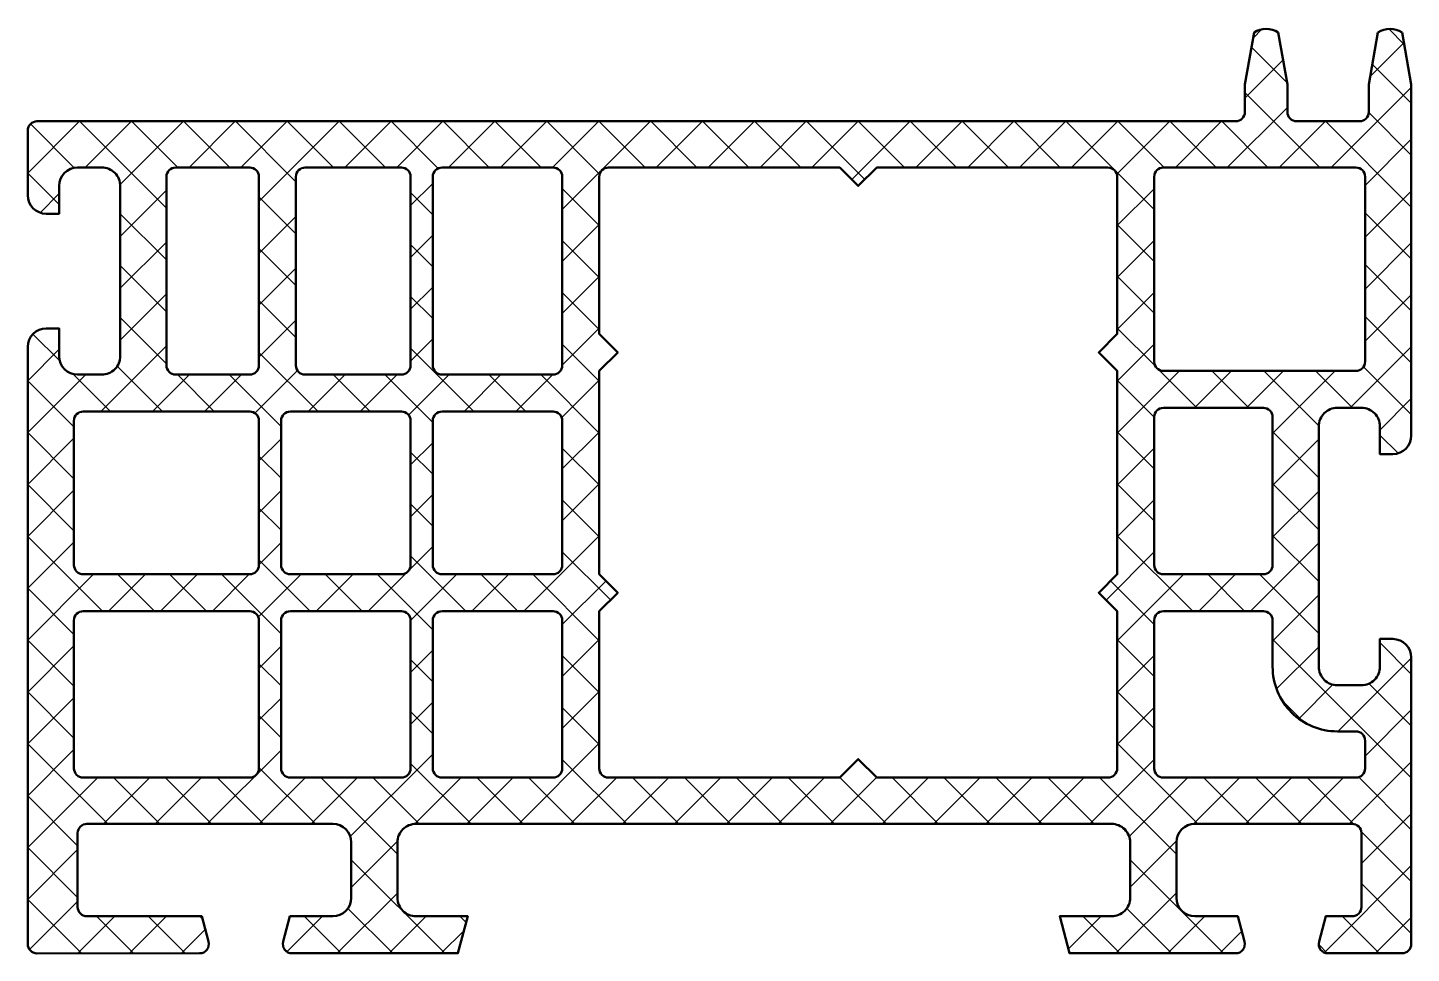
# Model space of a CAD drawing. Extents: x 0 to 74.8, y -45 to 5.1.
import ezdxf

# ---------------------------------------------------------------- set-up
doc = ezdxf.new("R2010")
doc.units = 0
for name, color, linetype, lineweight in [('0S-EPDM contour', 22, 'Continuous', 50), ('0S-EPDM hatch', 25, 'Continuous', 25), ('0S-Plastic contour', 254, 'Continuous', 50)]:
    doc.layers.add(name, color=color, linetype=linetype, lineweight=lineweight)

# ---------------------------------------------------------------- blocks, each defined once
blk = doc.blocks.new('246765__0F97EB66_CEDA_4A5B_999C_69E02D8E80EF_')
at = {"layer": '0S-EPDM hatch'}
h = blk.add_hatch(dxfattribs=at)
h.set_pattern_fill('ANSI37', color=256, scale=0.625, angle=90, style=0)
edge = h.paths.add_edge_path()
edge.add_arc((0.501, -0.501), 0.5, 90, 180)
edge.add_line((0.001, -0.501), (0.001, -4.001))
edge.add_arc((1.001, -4.001), 1, 180.00114, 269.99886)
edge.add_line((1.001, -5.001), (1.701, -5.001))
edge.add_line((1.701, -5.001), (1.701, -3.501))
edge.add_ellipse((2.701, -3.501), major_axis=(-1, 0), ratio=1, start_angle=270.0022, end_angle=359.9978, ccw=False)
edge.add_line((2.701, -2.501), (4.001, -2.501))
edge.add_ellipse((4.001, -3.501), major_axis=(-1, 0), ratio=1, start_angle=179.99928, end_angle=270.00072, ccw=False)
edge.add_line((5.001, -3.501), (5.001, -12.701))
edge.add_ellipse((4.001, -12.701), major_axis=(-1, 0), ratio=1, start_angle=89.99822, end_angle=180.00178, ccw=False)
edge.add_line((4.001, -13.701), (2.701, -13.701))
edge.add_ellipse((2.701, -12.701), major_axis=(-1, 0), ratio=1, start_angle=0.00114, end_angle=89.99886, ccw=False)
edge.add_line((1.701, -12.701), (1.701, -11.201))
edge.add_line((1.701, -11.201), (1.001, -11.201))
edge.add_arc((1.001, -12.201), 1, 90.00114, 179.99886)
edge.add_line((0.001, -12.201), (0.001, -44.501))
edge.add_arc((0.499, -44.506), 0.498, 179.42899, 269.42981)
edge.add_line((0.494, -45.004), (9.293, -45.001))
edge.add_arc((9.293, -44.501), 0.5, 270.00263, 374.99644)
edge.add_line((9.776, -44.371), (9.409, -43.001))
edge.add_line((9.409, -43.001), (3.201, -43.001))
edge.add_ellipse((3.201, -42.501), major_axis=(-0.5, 0), ratio=1, start_angle=0, end_angle=90, ccw=False)
edge.add_line((2.701, -42.501), (2.701, -38.504))
edge.add_ellipse((3.201, -38.504), major_axis=(-0.5, 0), ratio=1, start_angle=270, end_angle=360, ccw=False)
edge.add_line((3.201, -38.004), (16.493, -38.001))
edge.add_ellipse((16.493, -39.001), major_axis=(-1, 0), ratio=1, start_angle=180.00206, end_angle=269.99794, ccw=False)
edge.add_line((17.493, -39.001), (17.493, -42.001))
edge.add_ellipse((16.493, -42.001), major_axis=(-1, 0), ratio=1, start_angle=90.00206, end_angle=179.99794, ccw=False)
edge.add_line((16.493, -43.001), (14.178, -43.001))
edge.add_line((14.178, -43.001), (13.81, -44.371))
edge.add_arc((14.293, -44.501), 0.5, 165.00417, 269.99676)
edge.add_line((14.293, -45.001), (23.257, -45.001))
edge.add_line((23.257, -45.001), (23.793, -43.001))
edge.add_line((23.793, -43.001), (20.993, -43.001))
edge.add_ellipse((20.993, -42.001), major_axis=(-1, 0), ratio=1, start_angle=-0.00254, end_angle=90.00254, ccw=False)
edge.add_line((19.993, -42.001), (19.993, -39.001))
edge.add_ellipse((20.993, -39.001), major_axis=(-1, 0), ratio=1, start_angle=-90.00254, end_angle=0.00254, ccw=False)
edge.add_line((20.993, -38.001), (58.593, -38.001))
edge.add_ellipse((58.593, -39.008), major_axis=(-1.007, 0), ratio=1, start_angle=179.99778, end_angle=270.00222, ccw=False)
edge.add_line((59.601, -39.008), (59.601, -41.993))
edge.add_ellipse((58.593, -41.993), major_axis=(-1.007, 0), ratio=1, start_angle=89.99778, end_angle=180.00222, ccw=False)
edge.add_line((58.593, -43.001), (55.793, -43.001))
edge.add_line((55.793, -43.001), (56.329, -45.001))
edge.add_line((56.329, -45.001), (65.3, -45.001))
edge.add_arc((65.3, -44.501), 0.5, 270.00122, 374.99786)
edge.add_line((65.784, -44.371), (65.416, -43.001))
edge.add_line((65.416, -43.001), (63.101, -43.001))
edge.add_ellipse((63.101, -42.001), major_axis=(-1, 0), ratio=1, start_angle=0.00155, end_angle=89.99845, ccw=False)
edge.add_line((62.101, -42.001), (62.101, -39.001))
edge.add_ellipse((63.101, -39.001), major_axis=(-1, 0), ratio=1, start_angle=270.00155, end_angle=359.99845, ccw=False)
edge.add_line((63.101, -38.001), (71.601, -38.001))
edge.add_ellipse((71.601, -38.501), major_axis=(-0.5, 0), ratio=1, start_angle=179.99568, end_angle=270.00443, ccw=False)
edge.add_line((72.101, -38.501), (72.101, -42.501))
edge.add_ellipse((71.601, -42.501), major_axis=(-0.5, 0), ratio=1, start_angle=89.99163, end_angle=180.00826, ccw=False)
edge.add_line((71.601, -43.001), (70.178, -43.001))
edge.add_line((70.178, -43.001), (69.81, -44.371))
edge.add_arc((70.293, -44.501), 0.5, 165.00332, 269.99761)
edge.add_line((70.293, -45.001), (74.3, -45.001))
edge.add_arc((74.301, -44.501), 0.5, 269.9924, 360.0076)
edge.add_line((74.801, -44.501), (74.801, -29))
edge.add_arc((73.801, -29), 1, 0, 90)
edge.add_line((73.801, -28), (73.101, -28))
edge.add_line((73.101, -28), (73.101, -29.5))
edge.add_ellipse((72.101, -29.5), major_axis=(-1, 0), ratio=1, start_angle=89.99822, end_angle=180.00178, ccw=False)
edge.add_line((72.101, -30.5), (70.801, -30.5))
edge.add_ellipse((70.801, -29.5), major_axis=(-1, 0), ratio=1, start_angle=-0.00178, end_angle=90.00178, ccw=False)
edge.add_line((69.801, -29.5), (69.801, -16.5))
edge.add_ellipse((70.801, -16.5), major_axis=(-1, 0), ratio=1, start_angle=-90.00178, end_angle=0.00134, ccw=False)
edge.add_line((70.801, -15.5), (72.101, -15.5))
edge.add_ellipse((72.101, -16.5), major_axis=(-1, 0), ratio=1, start_angle=179.99928, end_angle=270.00072, ccw=False)
edge.add_line((73.101, -16.5), (73.101, -18))
edge.add_line((73.101, -18), (73.801, -18))
edge.add_arc((73.801, -17), 1, 270, 360)
edge.add_line((74.801, -17), (74.801, 1.999))
edge.add_line((74.801, 1.999), (74.305, 4.805))
edge.add_arc((73.647, 3.787), 1.213, 57.09887, 122.42155)
edge.add_line((72.997, 4.81), (72.501, 1.999))
edge.add_line((72.501, 1.999), (72.501, 0.499))
edge.add_ellipse((72.001, 0.499), major_axis=(-0.5, 0), ratio=1, start_angle=89.97193, end_angle=180.02807, ccw=False)
edge.add_line((72.001, -0.001), (68.601, -0.001))
edge.add_ellipse((68.6, 0.499), major_axis=(-0.5, 0), ratio=1, start_angle=-0.02807, end_angle=90.02807, ccw=False)
edge.add_line((68.101, 0.499), (68.101, 1.999))
edge.add_line((68.101, 1.999), (67.605, 4.805))
edge.add_arc((66.947, 3.787), 1.213, 57.09834, 122.42207)
edge.add_line((66.297, 4.81), (65.801, 1.999))
edge.add_line((65.801, 1.999), (65.801, 0.499))
edge.add_ellipse((65.301, 0.499), major_axis=(-0.5, 0), ratio=1, start_angle=89.9731, end_angle=180.0269, ccw=False)
edge.add_line((65.301, -0.001), (0.501, -0.001))
edge = h.paths.add_edge_path()
edge.add_line((12.501, -3.001), (12.501, -13.201))
edge.add_ellipse((12.001, -13.201), major_axis=(-0.5, 0), ratio=1, start_angle=90.00631, end_angle=179.99456, ccw=False)
edge.add_line((12.001, -13.701), (8.004, -13.701))
edge.add_ellipse((8.001, -13.201), major_axis=(-0.5, 0), ratio=1, start_angle=-0.00148, end_angle=90.44467, ccw=False)
edge.add_line((7.501, -13.201), (7.501, -3.001))
edge.add_ellipse((8.001, -3.001), major_axis=(-0.5, 0), ratio=1, start_angle=270, end_angle=359.99969, ccw=False)
edge.add_line((8.001, -2.501), (12.001, -2.501))
edge.add_ellipse((12.001, -3.001), major_axis=(-0.5, 0), ratio=1, start_angle=180.00631, end_angle=269.99369, ccw=False)
edge = h.paths.add_edge_path()
edge.add_ellipse((20.201, -13.201), major_axis=(-0.5, 0), ratio=1, start_angle=90, end_angle=180.0001, ccw=False)
edge.add_line((20.201, -13.701), (15.001, -13.701))
edge.add_ellipse((15.001, -13.201), major_axis=(-0.5, 0), ratio=1, start_angle=0.0001, end_angle=90, ccw=False)
edge.add_line((14.501, -13.201), (14.501, -3.001))
edge.add_ellipse((15.001, -3.001), major_axis=(-0.5, 0), ratio=1, start_angle=-90, end_angle=0.0001, ccw=False)
edge.add_line((15.001, -2.501), (20.201, -2.501))
edge.add_ellipse((20.201, -3.001), major_axis=(-0.5, 0), ratio=1, start_angle=180.0001, end_angle=270, ccw=False)
edge.add_line((20.701, -3.001), (20.701, -13.201))
edge = h.paths.add_edge_path()
edge.add_ellipse((28.401, -13.201), major_axis=(-0.5, 0), ratio=1, start_angle=89.99736, end_angle=180.00264, ccw=False)
edge.add_line((28.401, -13.701), (22.401, -13.701))
edge.add_ellipse((22.401, -13.201), major_axis=(-0.5, 0), ratio=1, start_angle=0.0001, end_angle=90, ccw=False)
edge.add_line((21.901, -13.201), (21.901, -3.001))
edge.add_ellipse((22.401, -3.001), major_axis=(-0.5, 0), ratio=1, start_angle=-90, end_angle=0.0001, ccw=False)
edge.add_line((22.401, -2.501), (28.401, -2.501))
edge.add_ellipse((28.401, -3.001), major_axis=(-0.5, 0), ratio=1, start_angle=179.99886, end_angle=270.00114, ccw=False)
edge.add_line((28.901, -3.001), (28.901, -13.201))
edge = h.paths.add_edge_path()
edge.add_ellipse((14.201, -24.001), major_axis=(-0.5, 0), ratio=1, start_angle=0.0001, end_angle=90, ccw=False)
edge.add_line((13.701, -24.001), (13.701, -16.198))
edge.add_ellipse((14.201, -16.198), major_axis=(-0.5, 0), ratio=1, start_angle=-90, end_angle=0.0001, ccw=False)
edge.add_line((14.201, -15.698), (20.201, -15.698))
edge.add_ellipse((20.201, -16.198), major_axis=(-0.5, 0), ratio=1, start_angle=180.0001, end_angle=270, ccw=False)
edge.add_line((20.701, -16.198), (20.701, -24.001))
edge.add_ellipse((20.201, -24.001), major_axis=(-0.5, 0), ratio=1, start_angle=90, end_angle=180.0001, ccw=False)
edge.add_line((20.201, -24.501), (14.201, -24.501))
edge = h.paths.add_edge_path()
edge.add_ellipse((28.401, -24.001), major_axis=(-0.5, 0), ratio=1, start_angle=89.99736, end_angle=180.00264, ccw=False)
edge.add_line((28.401, -24.501), (22.401, -24.501))
edge.add_ellipse((22.401, -24.001), major_axis=(-0.5, 0), ratio=1, start_angle=0.0001, end_angle=90, ccw=False)
edge.add_line((21.901, -24.001), (21.901, -16.198))
edge.add_ellipse((22.401, -16.198), major_axis=(-0.5, 0), ratio=1, start_angle=-90, end_angle=0.0001, ccw=False)
edge.add_line((22.401, -15.698), (28.401, -15.698))
edge.add_ellipse((28.401, -16.198), major_axis=(-0.5, 0), ratio=1, start_angle=179.99886, end_angle=270.00114, ccw=False)
edge.add_line((28.901, -16.198), (28.901, -24.001))
edge = h.paths.add_edge_path()
edge.add_line((12.501, -16.198), (12.501, -24.001))
edge.add_ellipse((12.001, -24.001), major_axis=(-0.5, 0), ratio=1, start_angle=90, end_angle=180.0001, ccw=False)
edge.add_line((12.001, -24.501), (3.001, -24.501))
edge.add_ellipse((3.001, -24.001), major_axis=(-0.5, 0), ratio=1, start_angle=0.00452, end_angle=90.00451, ccw=False)
edge.add_line((2.501, -24.001), (2.501, -16.198))
edge.add_ellipse((3.001, -16.198), major_axis=(-0.5, 0), ratio=1, start_angle=269.99393, end_angle=359.99398, ccw=False)
edge.add_line((3.001, -15.698), (12.001, -15.698))
edge.add_ellipse((12.001, -16.198), major_axis=(-0.5, 0), ratio=1, start_angle=180.0001, end_angle=270, ccw=False)
edge = h.paths.add_edge_path()
edge.add_ellipse((3.001, -26.998), major_axis=(-0.5, 0), ratio=1, start_angle=269.99393, end_angle=359.99398, ccw=False)
edge.add_line((3.001, -26.498), (12.001, -26.498))
edge.add_ellipse((12.001, -26.998), major_axis=(-0.5, 0), ratio=1, start_angle=180, end_angle=270, ccw=False)
edge.add_line((12.501, -26.998), (12.501, -34.998))
edge.add_ellipse((12.001, -34.998), major_axis=(-0.5, 0), ratio=1, start_angle=90, end_angle=180, ccw=False)
edge.add_line((12.001, -35.498), (3.001, -35.498))
edge.add_ellipse((3.001, -34.998), major_axis=(-0.5, 0), ratio=1, start_angle=0.00452, end_angle=90.00451, ccw=False)
edge.add_line((2.501, -34.998), (2.501, -26.998))
edge = h.paths.add_edge_path()
edge.add_ellipse((14.201, -26.998), major_axis=(-0.5, 0), ratio=1, start_angle=270, end_angle=360, ccw=False)
edge.add_line((14.201, -26.498), (20.201, -26.498))
edge.add_ellipse((20.201, -26.998), major_axis=(-0.5, 0), ratio=1, start_angle=180, end_angle=270, ccw=False)
edge.add_line((20.701, -26.998), (20.701, -34.998))
edge.add_ellipse((20.201, -34.998), major_axis=(-0.5, 0), ratio=1, start_angle=90, end_angle=180, ccw=False)
edge.add_line((20.201, -35.498), (14.201, -35.498))
edge.add_ellipse((14.201, -34.998), major_axis=(-0.5, 0), ratio=1, start_angle=0, end_angle=90, ccw=False)
edge.add_line((13.701, -34.998), (13.701, -26.998))
edge = h.paths.add_edge_path()
edge.add_ellipse((28.401, -26.998), major_axis=(-0.5, 0), ratio=1, start_angle=179.99886, end_angle=270.00114, ccw=False)
edge.add_line((28.901, -26.998), (28.901, -34.998))
edge.add_ellipse((28.401, -34.998), major_axis=(-0.5, 0), ratio=1, start_angle=89.99736, end_angle=180.00264, ccw=False)
edge.add_line((28.401, -35.498), (22.401, -35.498))
edge.add_ellipse((22.401, -34.998), major_axis=(-0.5, 0), ratio=1, start_angle=0, end_angle=90, ccw=False)
edge.add_line((21.901, -34.998), (21.901, -26.998))
edge.add_ellipse((22.401, -26.998), major_axis=(-0.5, 0), ratio=1, start_angle=270, end_angle=360, ccw=False)
edge.add_line((22.401, -26.498), (28.401, -26.498))
edge = h.paths.add_edge_path()
edge.add_line((30.901, -26.498), (31.901, -25.498))
edge.add_line((31.901, -25.498), (30.9, -24.498))
edge.add_line((30.9, -24.498), (30.9, -13.501))
edge.add_line((30.9, -13.501), (31.901, -12.501))
edge.add_line((31.901, -12.501), (30.901, -11.501))
edge.add_line((30.901, -11.501), (30.901, -3))
edge.add_ellipse((31.4, -3), major_axis=(-0.5, 0), ratio=1, start_angle=269.96946, end_angle=359.96946, ccw=False)
edge.add_line((31.401, -2.501), (43.901, -2.501))
edge.add_line((43.901, -2.501), (44.901, -3.497))
edge.add_line((44.901, -3.497), (45.901, -2.501))
edge.add_line((45.901, -2.501), (58.401, -2.501))
edge.add_ellipse((58.401, -3), major_axis=(-0.5, 0), ratio=1, start_angle=180.02763, end_angle=270.02763, ccw=False)
edge.add_line((58.901, -3), (58.901, -11.501))
edge.add_line((58.901, -11.501), (57.901, -12.501))
edge.add_line((57.901, -12.501), (58.901, -13.501))
edge.add_line((58.901, -13.501), (58.901, -24.498))
edge.add_line((58.901, -24.498), (57.901, -25.498))
edge.add_line((57.901, -25.498), (58.901, -26.498))
edge.add_line((58.901, -26.498), (58.901, -34.998))
edge.add_ellipse((58.401, -34.998), major_axis=(-0.5, 0), ratio=1, start_angle=90.02705, end_angle=180.02705, ccw=False)
edge.add_line((58.401, -35.498), (45.901, -35.498))
edge.add_line((45.901, -35.498), (44.901, -34.501))
edge.add_line((44.901, -34.501), (43.901, -35.498))
edge.add_line((43.901, -35.498), (31.401, -35.498))
edge.add_ellipse((31.4, -34.998), major_axis=(-0.5, 0), ratio=1, start_angle=0.02997, end_angle=90.02997, ccw=False)
edge.add_line((30.901, -34.998), (30.901, -26.498))
edge = h.paths.add_edge_path()
edge.add_line((60.901, -13), (60.901, -3.001))
edge.add_ellipse((61.401, -3.001), major_axis=(-0.5, 0), ratio=1, start_angle=270.00631, end_angle=359.99369, ccw=False)
edge.add_line((61.401, -2.501), (71.801, -2.501))
edge.add_ellipse((71.801, -3.001), major_axis=(-0.5, 0), ratio=1, start_angle=180.00031, end_angle=270, ccw=False)
edge.add_line((72.301, -3.001), (72.301, -13))
edge.add_ellipse((71.801, -13), major_axis=(-0.5, 0), ratio=1, start_angle=89.73629, end_angle=180.00148, ccw=False)
edge.add_line((71.798, -13.5), (61.401, -13.5))
edge.add_ellipse((61.401, -13), major_axis=(-0.5, 0), ratio=1, start_angle=0.00544, end_angle=89.99369, ccw=False)
edge = h.paths.add_edge_path()
edge.add_ellipse((61.401, -16), major_axis=(-0.5, 0), ratio=1, start_angle=-90.00114, end_angle=0.00114, ccw=False)
edge.add_line((61.401, -15.5), (66.801, -15.5))
edge.add_ellipse((66.801, -16), major_axis=(-0.5, 0), ratio=1, start_angle=180, end_angle=270, ccw=False)
edge.add_line((67.301, -16), (67.301, -24.001))
edge.add_ellipse((66.801, -24.001), major_axis=(-0.5, 0), ratio=1, start_angle=90, end_angle=180, ccw=False)
edge.add_line((66.801, -24.501), (61.401, -24.501))
edge.add_ellipse((61.401, -24.001), major_axis=(-0.5, 0), ratio=1, start_angle=-0.00264, end_angle=90.00264, ccw=False)
edge.add_line((60.901, -24.001), (60.901, -16))
edge = h.paths.add_edge_path()
edge.add_ellipse((61.401, -26.998), major_axis=(-0.5, 0), ratio=1, start_angle=270, end_angle=359.9999, ccw=False)
edge.add_line((61.401, -26.498), (66.801, -26.498))
edge.add_ellipse((66.801, -26.998), major_axis=(-0.5, 0), ratio=1, start_angle=180, end_angle=270, ccw=False)
edge.add_line((67.301, -26.998), (67.301, -29.5))
edge.add_arc((70.801, -29.5), 3.5, 179.99904, 270.00178)
edge.add_line((70.801, -33), (71.801, -33))
edge.add_ellipse((71.801, -33.5), major_axis=(-0.5, 0), ratio=1, start_angle=179.24132, end_angle=270, ccw=False)
edge.add_line((72.301, -33.507), (72.301, -34.998))
edge.add_ellipse((71.801, -34.998), major_axis=(-0.5, 0), ratio=1, start_angle=90, end_angle=180, ccw=False)
edge.add_line((71.801, -35.498), (61.401, -35.498))
edge.add_ellipse((61.4, -34.998), major_axis=(-0.5, 0), ratio=1, start_angle=-0.00264, end_angle=90.00264, ccw=False)
edge.add_line((60.901, -34.998), (60.901, -26.998))
at = {"layer": '0S-EPDM contour', "color": 7}
for points in [[(66.297, 4.81), (65.801, 1.999), (65.801, 0.499)], [(68.101, 0.499), (68.101, 1.999), (67.605, 4.805)], [(72.997, 4.81), (72.501, 1.999), (72.501, 0.499)], [(74.801, -17), (74.801, 1.999), (74.305, 4.805)], [(0.001, -0.501), (0.001, -4.001)], [(65.301, -0.001), (0.501, -0.001)], [(72.001, -0.001), (68.601, -0.001)], [(2.701, -2.501), (4.001, -2.501)], [(1.001, -5.001), (1.701, -5.001), (1.701, -3.501)], [(5.001, -3.501), (5.001, -12.701)], [(1.701, -12.701), (1.701, -11.201), (1.001, -11.201)], [(0.001, -12.201), (0.001, -44.501)], [(4.001, -13.701), (2.701, -13.701)], [(70.801, -15.5), (72.101, -15.5)], [(69.801, -29.5), (69.801, -16.5)], [(73.101, -16.5), (73.101, -18), (73.801, -18)], [(73.801, -28), (73.101, -28), (73.101, -29.5)], [(74.801, -44.501), (74.801, -29)], [(72.101, -30.5), (70.801, -30.5)], [(3.201, -38.004), (16.493, -38.001)], [(20.993, -38.001), (58.593, -38.001)], [(63.101, -38.001), (71.601, -38.001)], [(2.701, -42.501), (2.701, -38.504)], [(72.101, -38.501), (72.101, -42.501)], [(17.493, -39.001), (17.493, -42.001)], [(19.993, -42.001), (19.993, -39.001)], [(59.601, -39.008), (59.601, -41.993)], [(62.101, -42.001), (62.101, -39.001)], [(9.776, -44.371), (9.409, -43.001), (3.201, -43.001)], [(16.493, -43.001), (14.178, -43.001), (13.81, -44.371)], [(14.293, -45.001), (23.257, -45.001), (23.793, -43.001), (20.993, -43.001)], [(58.593, -43.001), (55.793, -43.001), (56.329, -45.001), (65.3, -45.001)], [(65.784, -44.371), (65.416, -43.001), (63.101, -43.001)], [(71.601, -43.001), (70.178, -43.001), (69.81, -44.371)], [(0.494, -45.004), (9.293, -45.001)], [(70.293, -45.001), (74.3, -45.001)]]:
    blk.add_lwpolyline(points, dxfattribs=at)
for centre, radius, start, end in [((66.947, 3.787), 1.213, 57.09834, 122.42207), ((73.647, 3.787), 1.213, 57.09887, 122.42155), ((0.501, -0.501), 0.5, 90, 180), ((1.001, -4.001), 1, 180.00114, 269.99886), ((1.001, -12.201), 1, 90.00114, 179.99886), ((73.801, -17), 1, 270, 0), ((73.801, -29), 1, 0, 90), ((0.499, -44.506), 0.498, 179.42899, 269.42981), ((9.293, -44.501), 0.5, 270.00263, 14.99644), ((14.293, -44.501), 0.5, 165.00417, 269.99676), ((65.3, -44.501), 0.5, 270.00122, 14.99786), ((70.293, -44.501), 0.5, 165.00332, 269.99761), ((74.301, -44.501), 0.5, 269.9924, 0.0076)]:
    blk.add_arc(centre, radius, start, end, dxfattribs=at)
at = {"layer": '0S-EPDM contour', "color": 7, "extrusion": (0, 0, -1)}
for centre, radius, start, end in [((-65.301, 0.499), 0.5, 179.9731, 270.0269), ((-68.6, 0.499), 0.5, 269.97193, 0.02807), ((-72.001, 0.499), 0.5, 179.97193, 270.02807), ((-2.701, -3.501), 1, 0.0022, 89.9978), ((-4.001, -3.501), 1, 89.99928, 180.00072), ((-2.701, -12.701), 1, 270.00114, 359.99886), ((-4.001, -12.701), 1, 179.99822, 270.00178), ((-70.801, -16.5), 1, 359.99866, 90.00178), ((-72.101, -16.5), 1, 89.99928, 180.00072), ((-70.801, -29.5), 1, 269.99822, 0.00178), ((-72.101, -29.5), 1, 179.99822, 270.00178), ((-3.201, -38.504), 0.5, 0, 90), ((-16.493, -39.001), 1, 90.00206, 179.99794), ((-20.993, -39.001), 1, 359.99746, 90.00254), ((-58.593, -39.008), 1.007, 89.99778, 180.00222), ((-63.101, -39.001), 1, 0.00155, 89.99845), ((-71.601, -38.501), 0.5, 89.99557, 180.00432), ((-3.201, -42.501), 0.5, 270, 0), ((-16.493, -42.001), 1, 180.00206, 269.99794), ((-20.993, -42.001), 1, 269.99746, 0.00254), ((-58.593, -41.993), 1.007, 179.99778, 270.00222), ((-63.101, -42.001), 1, 270.00155, 359.99845), ((-71.601, -42.501), 0.5, 179.99174, 270.00837)]:
    blk.add_arc(centre, radius, start, end, dxfattribs=at)
at = {"layer": '0S-Plastic contour', "color": 7}
for points in [[(8.001, -2.501), (12.001, -2.501)], [(15.001, -2.501), (20.201, -2.501)], [(22.401, -2.501), (28.401, -2.501)], [(31.401, -2.501), (43.901, -2.501), (44.901, -3.497), (45.901, -2.501), (58.401, -2.501)], [(61.401, -2.501), (71.801, -2.501)], [(7.501, -13.201), (7.501, -3.001)], [(12.501, -3.001), (12.501, -13.201)], [(14.501, -13.201), (14.501, -3.001)], [(20.701, -3.001), (20.701, -13.201)], [(21.901, -13.201), (21.901, -3.001)], [(28.901, -3.001), (28.901, -13.201)], [(30.901, -26.498), (31.901, -25.498), (30.9, -24.498), (30.9, -13.501), (31.901, -12.501), (30.901, -11.501), (30.901, -3)], [(58.901, -3), (58.901, -11.501), (57.901, -12.501), (58.901, -13.501), (58.901, -24.498), (57.901, -25.498), (58.901, -26.498), (58.901, -34.998)], [(60.901, -13), (60.901, -3.001)], [(72.301, -3.001), (72.301, -13)], [(12.001, -13.701), (8.004, -13.701)], [(20.201, -13.701), (15.001, -13.701)], [(28.401, -13.701), (22.401, -13.701)], [(71.798, -13.5), (61.401, -13.5)], [(3.001, -15.698), (12.001, -15.698)], [(14.201, -15.698), (20.201, -15.698)], [(22.401, -15.698), (28.401, -15.698)], [(61.401, -15.5), (66.801, -15.5)], [(2.501, -24.001), (2.501, -16.198)], [(12.501, -16.198), (12.501, -24.001)], [(13.701, -24.001), (13.701, -16.198)], [(20.701, -16.198), (20.701, -24.001)], [(21.901, -24.001), (21.901, -16.198)], [(28.901, -16.198), (28.901, -24.001)], [(60.901, -24.001), (60.901, -16)], [(67.301, -16), (67.301, -24.001)], [(12.001, -24.501), (3.001, -24.501)], [(20.201, -24.501), (14.201, -24.501)], [(28.401, -24.501), (22.401, -24.501)], [(66.801, -24.501), (61.401, -24.501)], [(3.001, -26.498), (12.001, -26.498)], [(14.201, -26.498), (20.201, -26.498)], [(22.401, -26.498), (28.401, -26.498)], [(30.901, -34.998), (30.901, -26.498)], [(61.401, -26.498), (66.801, -26.498)], [(2.501, -34.998), (2.501, -26.998)], [(12.501, -26.998), (12.501, -34.998)], [(13.701, -34.998), (13.701, -26.998)], [(20.701, -26.998), (20.701, -34.998)], [(21.901, -34.998), (21.901, -26.998)], [(28.901, -26.998), (28.901, -34.998)], [(60.901, -34.998), (60.901, -26.998)], [(67.301, -26.998), (67.301, -29.5)], [(70.801, -33), (71.801, -33)], [(72.301, -33.507), (72.301, -34.998)], [(58.401, -35.498), (45.901, -35.498), (44.901, -34.501), (43.901, -35.498), (31.401, -35.498)], [(12.001, -35.498), (3.001, -35.498)], [(20.201, -35.498), (14.201, -35.498)], [(28.401, -35.498), (22.401, -35.498)], [(71.801, -35.498), (61.401, -35.498)]]:
    blk.add_lwpolyline(points, dxfattribs=at)
at = {"layer": '0S-Plastic contour', "color": 7, "extrusion": (0, 0, -1)}
for centre, start, end in [((-8.001, -3.001), 0.00031, 90), ((-12.001, -3.001), 90.00631, 179.99369), ((-15.001, -3.001), 359.9999, 90), ((-20.201, -3.001), 90, 179.9999), ((-22.401, -3.001), 359.9999, 90), ((-28.401, -3.001), 89.99886, 180.00114), ((-31.4, -3), 0.03054, 90.03054), ((-58.401, -3), 89.97237, 179.97237), ((-61.401, -3.001), 0.00631, 89.99369), ((-71.801, -3.001), 90, 179.99969), ((-8.001, -13.201), 269.55533, 0.00148), ((-12.001, -13.201), 180.00544, 269.99369), ((-15.001, -13.201), 270, 359.9999), ((-20.201, -13.201), 179.9999, 270), ((-22.401, -13.201), 270, 359.9999), ((-28.401, -13.201), 179.99736, 270.00264), ((-61.401, -13), 270.00631, 359.99456), ((-71.801, -13), 179.99852, 270.26371), ((-3.001, -16.198), 0.00602, 90.00607), ((-12.001, -16.198), 90, 179.9999), ((-14.201, -16.198), 359.9999, 90), ((-20.201, -16.198), 90, 179.9999), ((-22.401, -16.198), 359.9999, 90), ((-28.401, -16.198), 89.99886, 180.00114), ((-61.401, -16), 359.99886, 90.00114), ((-66.801, -16), 90, 180), ((-3.001, -24.001), 269.99549, 359.99548), ((-12.001, -24.001), 179.9999, 270), ((-14.201, -24.001), 270, 359.9999), ((-20.201, -24.001), 179.9999, 270), ((-22.401, -24.001), 270, 359.9999), ((-28.401, -24.001), 179.99736, 270.00264), ((-61.401, -24.001), 269.99736, 0.00264), ((-66.801, -24.001), 180, 270), ((-3.001, -26.998), 0.00602, 90.00607), ((-12.001, -26.998), 90, 180), ((-14.201, -26.998), 0, 90), ((-20.201, -26.998), 90, 180), ((-22.401, -26.998), 0, 90), ((-28.401, -26.998), 89.99886, 180.00114), ((-61.401, -26.998), 0.0001, 90), ((-66.801, -26.998), 90, 180), ((-71.801, -33.5), 90, 180.75868), ((-3.001, -34.998), 269.99549, 359.99548), ((-12.001, -34.998), 180, 270), ((-14.201, -34.998), 270, 0), ((-20.201, -34.998), 180, 270), ((-22.401, -34.998), 270, 0), ((-28.401, -34.998), 179.99736, 270.00264), ((-31.4, -34.998), 269.97003, 359.97003), ((-58.401, -34.998), 179.97295, 269.97295), ((-61.4, -34.998), 269.99736, 0.00264), ((-71.801, -34.998), 180, 270)]:
    blk.add_arc(centre, 0.5, start, end, dxfattribs=at)
at = {"layer": '0S-Plastic contour', "color": 7}
blk.add_arc((70.801, -29.5), 3.5, 179.99904, 270.00178, dxfattribs=at)
blk = doc.blocks.new('246765__D6019D9D_6C2E_4C01_9BA6_188C441CBDC6_')
at = {"layer": '0S-EPDM contour', "color": 7}
blk.add_blockref('246765__0F97EB66_CEDA_4A5B_999C_69E02D8E80EF_', (0, 0), dxfattribs=at)

msp = doc.modelspace()

# ---------------------------------------------------------------- block references
at = {"layer": '0S-Plastic contour', "color": 7}
msp.add_blockref('246765__D6019D9D_6C2E_4C01_9BA6_188C441CBDC6_', (0, 0), dxfattribs=at)

doc.saveas('drawing.dxf')
